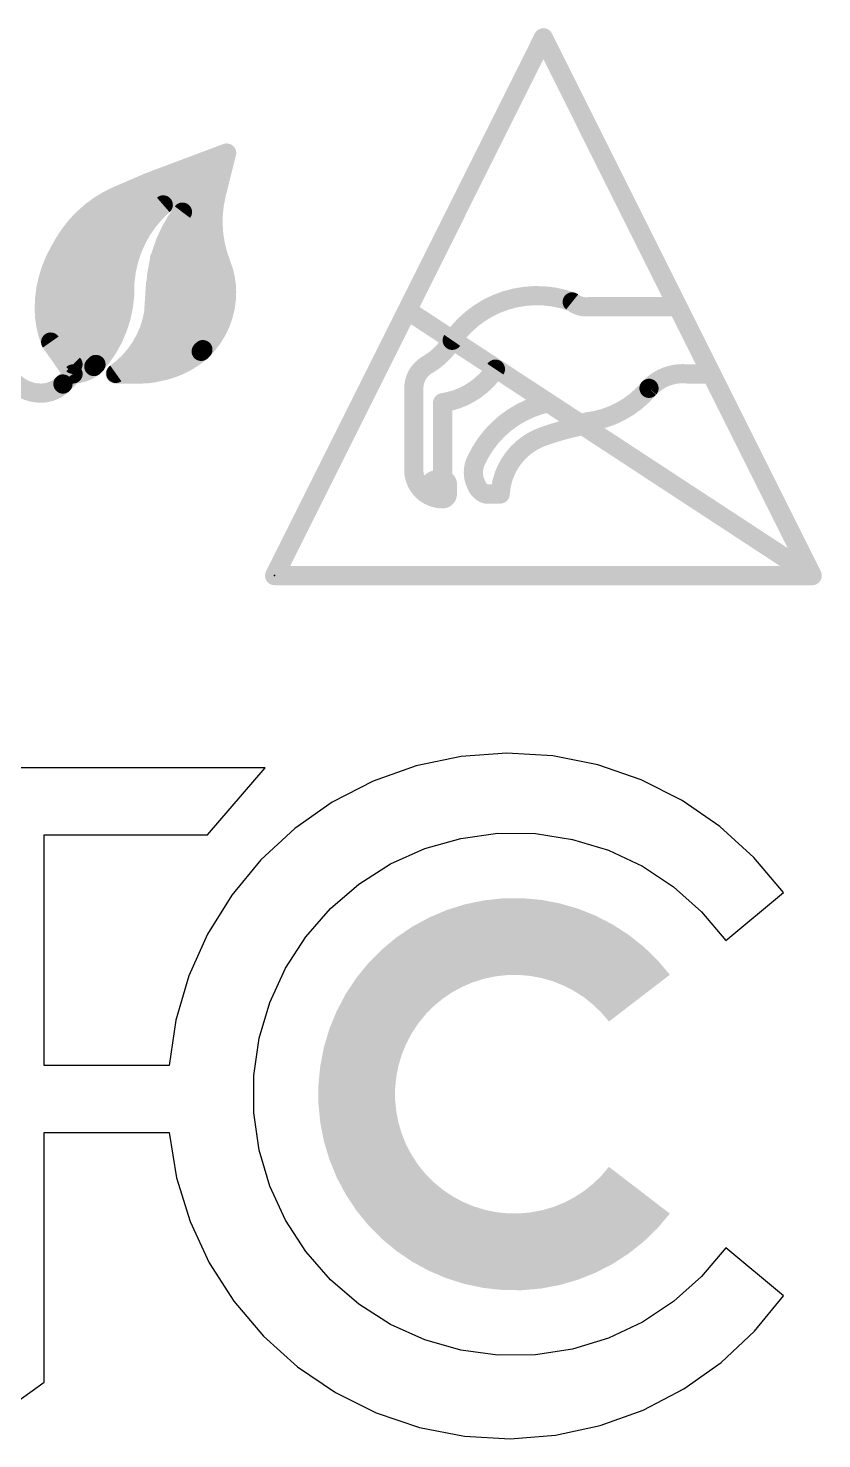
# Model space of a CAD drawing. Extents: x 0 to 129, y -3 to 21.
# Drawn here: x 47.54 to 58.04, y 0.01 to 18.67 of the extents above; entities that cross this region are included whole.
import ezdxf

# ---------------------------------------------------------------- set-up
doc = ezdxf.new("R2010")
doc.units = 0
doc.layers.add('21', color=253, linetype='CONTINUOUS')
doc.layers.add('23', color=7, linetype='CONTINUOUS')

msp = doc.modelspace()

# ---------------------------------------------------------------- linework, layer by layer
at = {"layer": '21'}
for p, q in [((53.2681, 9.0399), (52.6741, 8.9153)), ((53.8736, 9.0836), (53.2681, 9.0399)), ((54.4794, 9.0455), (53.8736, 9.0836)), ((55.0746, 8.9264), (54.4794, 9.0455)), ((50.673, 8.89), (46.863, 8.89)), ((49.911, 8.001), (50.673, 8.89)), ((52.6741, 8.9153), (52.1021, 8.712)), ((55.6484, 8.7283), (55.0746, 8.9264)), ((52.1021, 8.712), (51.5627, 8.4337)), ((56.1903, 8.455), (55.6484, 8.7283)), ((51.5627, 8.4337), (51.0656, 8.0854)), ((56.6907, 8.1113), (56.1903, 8.455)), ((51.0656, 8.0854), (50.6197, 7.6734)), ((53.2636, 7.9556), (53.7551, 8.0222)), ((53.7551, 8.0222), (54.2512, 8.0178)), ((57.1403, 7.7035), (56.6907, 8.1113)), ((47.752, 4.953), (47.752, 8.001)), ((47.752, 8.001), (49.911, 8.001)), ((52.7866, 7.8194), (53.2636, 7.9556)), ((54.2512, 8.0178), (54.7415, 7.9424)), ((54.7415, 7.9424), (55.2159, 7.7976)), ((50.6197, 7.6734), (50.2333, 7.2054)), ((52.334, 7.6163), (52.7866, 7.8194)), ((55.2159, 7.7976), (55.6648, 7.5864)), ((57.531, 7.239), (57.1403, 7.7035)), ((51.9152, 7.3505), (52.334, 7.6163)), ((55.6648, 7.5864), (56.0788, 7.3131)), ((51.5387, 7.0274), (51.9152, 7.3505)), ((56.0788, 7.3131), (56.4494, 6.9834)), ((50.2333, 7.2054), (49.9133, 6.6896)), ((56.769, 6.604), (57.531, 7.239)), ((51.2123, 6.6539), (51.5387, 7.0274)), ((56.4494, 6.9834), (56.769, 6.604)), ((49.9133, 6.6896), (49.6654, 6.1355)), ((50.9428, 6.2374), (51.2123, 6.6539)), ((50.7356, 5.7867), (50.9428, 6.2374)), ((49.6654, 6.1355), (49.4943, 5.5531)), ((50.5951, 5.311), (50.7356, 5.7867)), ((49.4943, 5.5531), (49.403, 4.953)), ((50.5241, 4.82), (50.5951, 5.311)), ((49.403, 4.953), (47.752, 4.953)), ((50.5241, 4.324), (50.5241, 4.82)), ((50.5951, 3.833), (50.5241, 4.324)), ((47.752, 0.762), (47.752, 4.064)), ((47.752, 4.064), (49.403, 4.064)), ((49.403, 4.064), (49.5026, 3.4677)), ((50.7356, 3.3573), (50.5951, 3.833)), ((49.5026, 3.4677), (49.6815, 2.8901)), ((50.9428, 2.9066), (50.7356, 3.3573)), ((49.6815, 2.8901), (49.9363, 2.3419)), ((51.2123, 2.4901), (50.9428, 2.9066)), ((51.5387, 2.1166), (51.2123, 2.4901)), ((56.769, 2.54), (56.4494, 2.1606)), ((57.531, 1.905), (56.769, 2.54)), ((49.9363, 2.3419), (50.2625, 1.8328)), ((51.9152, 1.7935), (51.5387, 2.1166)), ((56.4494, 2.1606), (56.0788, 1.8309)), ((57.1486, 1.4367), (57.531, 1.905)), ((50.2625, 1.8328), (50.6542, 1.3722)), ((52.334, 1.5277), (51.9152, 1.7935)), ((56.0788, 1.8309), (55.6648, 1.5576)), ((52.7866, 1.3246), (52.334, 1.5277)), ((55.6648, 1.5576), (55.2159, 1.3464)), ((50.6542, 1.3722), (51.1042, 0.9685)), ((53.2636, 1.1884), (52.7866, 1.3246)), ((55.2159, 1.3464), (54.7415, 1.2016)), ((56.7067, 1.0241), (57.1486, 1.4367)), ((53.7551, 1.1218), (53.2636, 1.1884)), ((54.2512, 1.1262), (53.7551, 1.1218)), ((54.7415, 1.2016), (54.2512, 1.1262)), ((51.1042, 0.9685), (51.6043, 0.6288)), ((56.2134, 0.6745), (56.7067, 1.0241)), ((46.863, 0.127), (47.752, 0.762)), ((51.6043, 0.6288), (52.1456, 0.3594)), ((55.6776, 0.3945), (56.2134, 0.6745)), ((55.109, 0.1889), (55.6776, 0.3945)), ((52.1456, 0.3594), (52.7181, 0.1652)), ((54.518, 0.0617), (55.109, 0.1889)), ((52.7181, 0.1652), (53.3116, 0.0497)), ((53.3116, 0.0497), (53.9152, 0.015)), ((53.9152, 0.015), (54.518, 0.0617))]:
    msp.add_line(p, q, dxfattribs=at)
at = {"layer": '21', "const_width": 0.254}
for points in [[(54.356, 18.542), (50.8, 11.43)], [(56.134, 14.986), (54.356, 18.542)], [(49.149, 16.637), (50.165, 17.018)], [(50.165, 17.018), (50.0305, 16.48)], [(49.53, 16.764), (50.038, 16.764)], [(48.7295, 16.4572), (49.149, 16.637)], [(49.149, 16.51), (49.911, 16.51)], [(49.403, 16.637), (50.038, 16.637)], [(49.657, 16.383), (48.768, 16.383)], [(49.784, 16.383), (49.657, 16.383)], [(49.657, 16.383), (49.657, 15.875)], [(49.911, 16.383), (49.784, 16.383)], [(49.784, 16.383), (49.784, 15.875)], [(49.022, 16.129), (48.387, 16.129)], [(49.149, 16.256), (48.641, 16.256)], [(49.022, 16.002), (48.26, 16.002)], [(47.9528, 15.7184), (48.0066, 15.8125)], [(48.895, 15.748), (48.006, 15.748)], [(48.895, 15.875), (48.133, 15.875)], [(49.403, 15.875), (49.911, 15.875)], [(49.403, 15.748), (49.911, 15.748)], [(48.768, 15.621), (48.006, 15.621)], [(49.276, 15.621), (49.911, 15.621)], [(48.768, 15.367), (47.879, 15.367)], [(48.768, 15.494), (48.006, 15.494)], [(49.276, 15.494), (50.038, 15.494)], [(49.276, 15.367), (50.038, 15.367)], [(48.768, 15.24), (47.879, 15.24)], [(48.8188, 15.2908), (48.8188, 15.3003)], [(49.2252, 15.289), (49.1998, 14.8988)], [(49.276, 15.24), (50.038, 15.24)], [(47.879, 14.859), (47.879, 15.113)], [(47.879, 15.113), (48.006, 15.113)], [(48.006, 15.113), (48.133, 15.113)], [(48.006, 15.113), (48.006, 14.986)], [(48.006, 14.986), (48.006, 14.605)], [(48.006, 14.986), (48.641, 14.986)], [(48.133, 15.113), (48.133, 14.478)], [(48.133, 15.113), (48.514, 15.113)], [(48.768, 15.113), (48.26, 14.224)], [(48.514, 15.113), (48.768, 15.113)], [(48.514, 15.113), (48.514, 14.605)], [(49.276, 15.113), (50.038, 15.113)], [(49.276, 14.986), (50.038, 14.986)], [(54.9538, 14.986), (56.134, 14.986)], [(56.5785, 14.097), (56.134, 14.986)], [(47.879, 14.8372), (47.879, 14.859)], [(47.879, 14.859), (48.641, 14.859)], [(49.276, 14.859), (50.038, 14.859)], [(52.578, 14.9225), (57.912, 11.43)], [(47.879, 14.732), (48.641, 14.732)], [(49.1998, 14.732), (50.038, 14.732)], [(48.133, 14.097), (47.8375, 14.5182)], [(48.006, 14.605), (48.006, 14.478)], [(48.006, 14.605), (48.641, 14.605)], [(48.006, 14.478), (48.006, 14.351)], [(48.006, 14.478), (48.514, 14.478)], [(49.149, 14.605), (49.911, 14.605)], [(49.149, 14.478), (49.784, 14.478)], [(49.022, 14.351), (49.657, 14.351)], [(49.8512, 14.4182), (49.8285, 14.3955)], [(47.9996, 13.9636), (48.133, 14.097)], [(48.1472, 14.097), (48.133, 14.097)], [(48.4365, 14.2227), (48.4088, 14.195)], [(49.0475, 14.097), (48.6918, 14.097)], [(48.895, 14.224), (49.403, 14.224)], [(56.5785, 14.097), (56.261, 14.097)], [(57.912, 11.43), (56.5785, 14.097)], [(52.6415, 13.9065), (52.6415, 12.827)], [(53.0225, 12.7), (53.0225, 13.716)], [(53.0225, 12.7), (52.959, 12.7)], [(53.086, 12.5095), (53.086, 12.6365)], [(53.594, 12.5095), (53.7464, 12.5095)], [(50.8, 11.43), (57.912, 11.43)]]:
    msp.add_lwpolyline(points, dxfattribs=at)
at = {"layer": '21'}
for points, const_width in [([(54.4128, 18.5704, 1), (54.2992, 18.5136)], 0.127), ([(54.4128, 18.5136, 1), (54.2992, 18.5704)], 0.127), ([(50.2266, 17.0026, 1), (50.1034, 17.0334)], 0.127), ([(50.1873, 16.9585, 1), (50.1427, 17.0775)], 0.127), ([(49.53, 16.8275, 1), (49.53, 16.7005)], 0.127), ([(50.038, 16.7005, 1), (50.038, 16.8275)], 0.127), ([(49.1267, 16.6965, 1), (49.1713, 16.5775)], 0.127), ([(49.149, 16.5735, 1), (49.149, 16.4465)], 0.127), ([(49.174, 16.5786, 1), (49.124, 16.6954)], 0.127), ([(49.403, 16.7005, 1), (49.403, 16.5735)], 0.127), ([(49.911, 16.4465, 1), (49.911, 16.5735)], 0.127), ([(50.0305, 16.48, 0.1576), (50.094, 15.5445)], 0.254), ([(50.0921, 16.4646, 1), (49.9689, 16.4954)], 0.127), ([(50.038, 16.5735, 1), (50.038, 16.7005)], 0.127), ([(48.7295, 16.4572, 0.1631), (48.0066, 15.8125)], 0.254), ([(48.7045, 16.5156, 1), (48.7545, 16.3988)], 0.127), ([(48.7545, 16.3988, 1), (48.7045, 16.5156)], 0.127), ([(48.768, 16.4465, 1), (48.768, 16.3195)], 0.127), ([(49.3268, 16.3322, 0.1989), (48.8188, 15.3003)], 0.254), ([(49.3687, 16.2845, 1), (49.2849, 16.3799)], 0.127), ([(49.657, 16.4465, 1), (49.657, 16.3195)], 0.127), ([(49.7205, 16.383, 1), (49.5935, 16.383)], 0.127), ([(49.657, 16.3195, 1), (49.657, 16.4465)], 0.127), ([(49.784, 16.4465, 1), (49.784, 16.3195)], 0.127), ([(49.8475, 16.383, 1), (49.7205, 16.383)], 0.127), ([(49.784, 16.3195, 1), (49.784, 16.4465)], 0.127), ([(49.911, 16.3195, 1), (49.911, 16.4465)], 0.127), ([(49.9689, 16.4954, 1), (50.0921, 16.4646)], 0.127), ([(48.387, 16.1925, 1), (48.387, 16.0655)], 0.127), ([(48.641, 16.3195, 1), (48.641, 16.1925)], 0.127), ([(49.022, 16.0655, 1), (49.022, 16.1925)], 0.127), ([(49.149, 16.1925, 1), (49.149, 16.3195)], 0.127), ([(49.5806, 16.2368, 0.1526), (49.2271, 15.2457)], 0.254), ([(49.6313, 16.1986, 1), (49.5299, 16.275)], 0.127), ([(48.26, 16.0655, 1), (48.26, 15.9385)], 0.127), ([(49.022, 15.9385, 1), (49.022, 16.0655)], 0.127), ([(48.006, 15.8115, 1), (48.006, 15.6845)], 0.127), ([(47.9515, 15.844, 1), (48.0617, 15.781)], 0.127), ([(48.0617, 15.781, 1), (47.9515, 15.844)], 0.127), ([(48.133, 15.9385, 1), (48.133, 15.8115)], 0.127), ([(48.895, 15.8115, 1), (48.895, 15.9385)], 0.127), ([(48.895, 15.6845, 1), (48.895, 15.8115)], 0.127), ([(49.403, 15.9385, 1), (49.403, 15.8115)], 0.127), ([(49.403, 15.8115, 1), (49.403, 15.6845)], 0.127), ([(49.5935, 15.875, 1), (49.7205, 15.875)], 0.127), ([(49.7205, 15.875, 1), (49.8475, 15.875)], 0.127), ([(49.911, 15.8115, 1), (49.911, 15.9385)], 0.127), ([(49.911, 15.6845, 1), (49.911, 15.8115)], 0.127), ([(47.9528, 15.7184, 0.1305), (47.752, 14.9623)], 0.254), ([(47.8977, 15.7499, 1), (48.0079, 15.6869)], 0.127), ([(48.0079, 15.6869, 1), (47.8977, 15.7499)], 0.127), ([(48.006, 15.6845, 1), (48.006, 15.5575)], 0.127), ([(48.768, 15.5575, 1), (48.768, 15.6845)], 0.127), ([(49.276, 15.6845, 1), (49.276, 15.5575)], 0.127), ([(49.911, 15.5575, 1), (49.911, 15.6845)], 0.127), ([(50.165, 15.1758, 0.0954), (50.094, 15.5445)], 0.254), ([(50.153, 15.5681, 1), (50.035, 15.5209)], 0.127), ([(47.879, 15.4305, 1), (47.879, 15.3035)], 0.127), ([(48.006, 15.5575, 1), (48.006, 15.4305)], 0.127), ([(48.768, 15.4305, 1), (48.768, 15.5575)], 0.127), ([(48.768, 15.3035, 1), (48.768, 15.4305)], 0.127), ([(49.276, 15.5575, 1), (49.276, 15.4305)], 0.127), ([(49.276, 15.4305, 1), (49.276, 15.3035)], 0.127), ([(50.035, 15.5209, 1), (50.153, 15.5681)], 0.127), ([(50.038, 15.4305, 1), (50.038, 15.5575)], 0.127), ([(50.038, 15.3035, 1), (50.038, 15.4305)], 0.127), ([(47.879, 15.3035, 1), (47.879, 15.1765)], 0.127), ([(48.4088, 14.195, 0.1989), (48.8188, 15.2908)], 0.254), ([(48.8823, 15.3003, 1), (48.7553, 15.3003)], 0.127), ([(48.8823, 15.293, 1), (48.7553, 15.2886)], 0.127), ([(48.7554, 15.3044, 1), (48.8822, 15.2962)], 0.127), ([(48.7553, 15.2908, 1), (48.8823, 15.2908)], 0.127), ([(48.768, 15.1765, 1), (48.768, 15.3035)], 0.127), ([(49.2886, 15.2849, 1), (49.1618, 15.2931)], 0.127), ([(49.1637, 15.2482, 1), (49.2905, 15.2432)], 0.127), ([(49.276, 15.3035, 1), (49.276, 15.1765)], 0.127), ([(49.8512, 14.4182, 0.1989), (50.165, 15.1758)], 0.254), ([(50.038, 15.1765, 1), (50.038, 15.3035)], 0.127), ([(50.2285, 15.1758, 1), (50.1015, 15.1758)], 0.127), ([(47.9425, 15.113, 1), (47.8155, 15.113)], 0.127), ([(47.879, 15.1765, 1), (47.879, 15.0495)], 0.127), ([(48.006, 15.1765, 1), (48.006, 15.0495)], 0.127), ([(48.0695, 15.113, 1), (47.9425, 15.113)], 0.127), ([(48.0695, 14.986, 1), (47.9425, 14.986)], 0.127), ([(48.006, 15.0495, 1), (48.006, 14.9225)], 0.127), ([(48.006, 15.0495, 1), (48.006, 15.1765)], 0.127), ([(48.1965, 15.113, 1), (48.0695, 15.113)], 0.127), ([(48.133, 15.1765, 1), (48.133, 15.0495)], 0.127), ([(48.133, 15.0495, 1), (48.133, 15.1765)], 0.127), ([(48.514, 15.1765, 1), (48.514, 15.0495)], 0.127), ([(48.5775, 15.113, 1), (48.4505, 15.113)], 0.127), ([(48.514, 15.0495, 1), (48.514, 15.1765)], 0.127), ([(48.641, 14.9225, 1), (48.641, 15.0495)], 0.127), ([(48.8231, 15.0815, 1), (48.7129, 15.1445)], 0.127), ([(48.768, 15.0495, 1), (48.768, 15.1765)], 0.127), ([(49.276, 15.1765, 1), (49.276, 15.0495)], 0.127), ([(49.276, 15.0495, 1), (49.276, 14.9225)], 0.127), ([(50.038, 15.0495, 1), (50.038, 15.1765)], 0.127), ([(50.038, 14.9225, 1), (50.038, 15.0495)], 0.127), ([(50.1015, 15.1758, 1), (50.2285, 15.1758)], 0.127), ([(54.737, 15.0495, 0.3432), (53.1495, 14.5415)], 0.254), ([(54.737, 15.0495, 0.1989), (54.9538, 14.986)], 0.254), ([(54.7768, 15.099, 1), (54.6972, 15)], 0.127), ([(54.7151, 14.9899, 1), (54.7589, 15.1091)], 0.127), ([(54.9538, 15.0495, 1), (54.9538, 14.9225)], 0.127), ([(54.9606, 14.9229, 1), (54.947, 15.0491)], 0.127), ([(56.1908, 15.0144, 1), (56.0772, 14.9576)], 0.127), ([(56.134, 14.9225, 1), (56.134, 15.0495)], 0.127), ([(47.752, 14.9623, 0.0954), (47.8375, 14.5182)], 0.254), ([(47.8155, 14.9623, 1), (47.6885, 14.9623)], 0.127), ([(47.6885, 14.9623, 1), (47.8155, 14.9623)], 0.127), ([(47.9425, 14.859, 1), (47.8155, 14.859)], 0.127), ([(47.879, 14.9225, 1), (47.879, 14.7955)], 0.127), ([(47.879, 14.8372, 0.1989), (48.133, 14.224)], 0.254), ([(47.9425, 14.8372, 1), (47.8155, 14.8372)], 0.127), ([(47.9425, 14.986, 1), (48.0695, 14.986)], 0.127), ([(48.699, 14.1042, 0.1989), (49.1998, 14.8988)], 0.254), ([(48.641, 14.7955, 1), (48.641, 14.9225)], 0.127), ([(49.1364, 14.9029, 1), (49.2632, 14.8947)], 0.127), ([(49.2624, 14.8881, 1), (49.1372, 14.9095)], 0.127), ([(49.276, 14.9225, 1), (49.276, 14.7955)], 0.127), ([(50.038, 14.7955, 1), (50.038, 14.9225)], 0.127), ([(52.6128, 14.9756, 1), (52.5432, 14.8694)], 0.127), ([(56.0772, 14.9576, 1), (56.1908, 15.0144)], 0.127), ([(47.8155, 14.859, 1), (47.9425, 14.859)], 0.127), ([(47.8155, 14.8372, 1), (47.9425, 14.8372)], 0.127), ([(47.879, 14.7955, 1), (47.879, 14.6685)], 0.127), ([(48.641, 14.6685, 1), (48.641, 14.7955)], 0.127), ([(49.1998, 14.7955, 1), (49.1998, 14.6685)], 0.127), ([(50.038, 14.6685, 1), (50.038, 14.7955)], 0.127), ([(47.8895, 14.5547, 1), (47.7855, 14.4817)], 0.127), ([(47.7785, 14.4946, 1), (47.8965, 14.5418)], 0.127), ([(48.0695, 14.605, 1), (47.9425, 14.605)], 0.127), ([(48.006, 14.6685, 1), (48.006, 14.5415)], 0.127), ([(47.9425, 14.605, 1), (48.0695, 14.605)], 0.127), ([(48.0695, 14.478, 1), (47.9425, 14.478)], 0.127), ([(48.006, 14.5415, 1), (48.006, 14.4145)], 0.127), ([(48.4505, 14.605, 1), (48.5775, 14.605)], 0.127), ([(48.514, 14.4145, 1), (48.514, 14.5415)], 0.127), ([(48.641, 14.5415, 1), (48.641, 14.6685)], 0.127), ([(49.149, 14.6685, 1), (49.149, 14.5415)], 0.127), ([(49.149, 14.5415, 1), (49.149, 14.4145)], 0.127), ([(49.784, 14.4145, 1), (49.784, 14.5415)], 0.127), ([(49.911, 14.5415, 1), (49.911, 14.6685)], 0.127), ([(52.832, 14.224, 0.1232), (53.1495, 14.5415)], 0.254), ([(53.0971, 14.5774, 1), (53.2019, 14.5056)], 0.127), ([(53.204, 14.5088, 1), (53.095, 14.5742)], 0.127), ([(47.9425, 14.478, 1), (48.0695, 14.478)], 0.127), ([(47.9425, 14.351, 1), (48.0695, 14.351)], 0.127), ([(48.0695, 14.478, 1), (48.1965, 14.478)], 0.127), ([(49.022, 14.4145, 1), (49.022, 14.2875)], 0.127), ([(49.2475, 14.1216, 0.1359), (49.8285, 14.3955)], 0.254), ([(49.657, 14.2875, 1), (49.657, 14.4145)], 0.127), ([(49.7836, 14.4404, 1), (49.8734, 14.3506)], 0.127), ([(49.8699, 14.3474, 1), (49.7871, 14.4436)], 0.127), ([(49.8063, 14.4631, 1), (49.8961, 14.3733)], 0.127), ([(49.8961, 14.3733, 1), (49.8063, 14.4631)], 0.127), ([(48.133, 14.097, 0.1989), (48.4365, 14.2227)], 0.254), ([(48.133, 14.1605, 1), (48.133, 14.0335)], 0.127), ([(48.133, 14.1605, 1), (48.133, 14.0335)], 0.127), ([(48.081, 14.0605, 1), (48.185, 14.1335)], 0.127), ([(48.0881, 14.1791, 1), (48.1779, 14.2689)], 0.127), ([(48.1779, 14.0521, 1), (48.0881, 14.1419)], 0.127), ([(48.1472, 14.0335, 1), (48.1472, 14.1605)], 0.127), ([(48.2049, 14.2555, 1), (48.3151, 14.1925)], 0.127), ([(48.3639, 14.2399, 1), (48.4537, 14.1501)], 0.127), ([(48.3624, 14.2383, 1), (48.4552, 14.1517)], 0.127), ([(48.4814, 14.1778, 1), (48.3916, 14.2676)], 0.127), ([(48.4814, 14.1778, 1), (48.3916, 14.2676)], 0.127), ([(48.6918, 14.1605, 1), (48.6918, 14.0335)], 0.127), ([(48.6623, 14.156, 1), (48.7357, 14.0524)], 0.127), ([(48.895, 14.2875, 1), (48.895, 14.1605)], 0.127), ([(49.0475, 14.097, 0.0613), (49.2475, 14.1216)], 0.254), ([(49.0475, 14.1605, 1), (49.0475, 14.0335)], 0.127), ([(49.0475, 14.0335, 1), (49.0475, 14.1605)], 0.127), ([(49.2367, 14.1842, 1), (49.2583, 14.059)], 0.127), ([(49.2629, 14.06, 1), (49.2321, 14.1832)], 0.127), ([(49.403, 14.1605, 1), (49.403, 14.2875)], 0.127), ([(52.832, 14.224, 0.2772), (52.6415, 13.9065)], 0.254), ([(52.7993, 14.2785, 1), (52.8647, 14.1695)], 0.127), ([(52.8619, 14.168, 1), (52.8021, 14.28)], 0.127), ([(53.0225, 13.716, 0.2123), (53.721, 14.1605)], 0.254), ([(53.7739, 14.1254, 1), (53.6681, 14.1956)], 0.127), ([(56.261, 14.097, 0.236), (55.753, 13.9065)], 0.254), ([(56.261, 14.1605, 1), (56.261, 14.0335)], 0.127), ([(56.2544, 14.0338, 1), (56.2676, 14.1602)], 0.127), ([(56.6353, 14.1254, 1), (56.5217, 14.0686)], 0.127), ([(56.5217, 14.0686, 1), (56.6353, 14.1254)], 0.127), ([(56.5785, 14.0335, 1), (56.5785, 14.1605)], 0.127), ([(47.3492, 13.9918, 0.199), (47.7084, 13.843)], 0.254), ([(47.7084, 13.843, 0.1989), (47.9996, 13.9636)], 0.254), ([(47.9547, 14.0085, 1), (48.0445, 13.9187)], 0.127), ([(48.0445, 13.9187, 1), (47.9547, 14.0085)], 0.127), ([(52.705, 13.9065, 1), (52.578, 13.9065)], 0.127), ([(54.9275, 13.462, 0.1926), (55.753, 13.9065)], 0.254), ([(55.7065, 13.9497, 1), (55.7995, 13.8633)], 0.127), ([(55.8017, 13.8658, 1), (55.7043, 13.9472)], 0.127), ([(47.7084, 13.9065, 1), (47.7084, 13.7795)], 0.127), ([(47.7084, 13.7795, 1), (47.7084, 13.9065)], 0.127), ([(52.578, 13.9065, 1), (52.705, 13.9065)], 0.127), ([(53.086, 13.716, 1), (52.959, 13.716)], 0.127), ([(53.0131, 13.7788, 1), (53.0319, 13.6532)], 0.127), ([(54.4195, 13.716, 0.2361), (53.467, 12.954)], 0.254), ([(54.4328, 13.6539, 1), (54.4062, 13.7781)], 0.127), ([(54.8005, 13.3985, 0.0304), (54.356, 13.2715)], 0.254), ([(54.8142, 13.3365, 1), (54.7868, 13.4605)], 0.127), ([(54.9203, 13.5251, 1), (54.9347, 13.3989)], 0.127), ([(54.356, 13.2715, 0.3029), (53.7845, 12.5095)], 0.254), ([(54.3349, 13.3314, 1), (54.3771, 13.2116)], 0.127), ([(54.3771, 13.2116, 1), (54.3349, 13.3314)], 0.127), ([(53.467, 12.954, 0.236), (53.467, 12.6365)], 0.254), ([(53.5238, 12.9256, 1), (53.4102, 12.9824)], 0.127), ([(52.6415, 12.827, 0.4142), (53.0225, 12.446)], 0.254), ([(52.705, 12.827, 1), (52.578, 12.827)], 0.127), ([(52.578, 12.827, 1), (52.705, 12.827)], 0.127), ([(53.4093, 12.9806, 1), (53.5247, 12.9274)], 0.127), ([(52.959, 12.7, 0.4142), (52.832, 12.573)], 0.254), ([(52.959, 12.7635, 1), (52.959, 12.6365)], 0.127), ([(53.086, 12.6365, 0.4142), (53.0225, 12.7)], 0.254), ([(53.0225, 12.7635, 1), (53.0225, 12.6365)], 0.127), ([(52.959, 12.6365, 1), (52.959, 12.7635)], 0.127), ([(52.959, 12.7, 1), (53.086, 12.7)], 0.127), ([(53.0225, 12.6365, 1), (53.0225, 12.7635)], 0.127), ([(53.1495, 12.6365, 1), (53.0225, 12.6365)], 0.127), ([(53.0225, 12.6365, 1), (53.1495, 12.6365)], 0.127), ([(53.467, 12.6365, 0.2361), (53.594, 12.5095)], 0.254), ([(53.5272, 12.6566, 1), (53.4068, 12.6164)], 0.127), ([(53.4102, 12.6081, 1), (53.5238, 12.6649)], 0.127), ([(52.7685, 12.573, 1), (52.8955, 12.573)], 0.127), ([(53.0225, 12.446, 0.4151), (53.086, 12.5095)], 0.254), ([(53.0226, 12.5095, 1), (53.0224, 12.3825)], 0.127), ([(53.1495, 12.5096, 1), (53.0225, 12.5094)], 0.127), ([(53.0225, 12.3825, 1), (53.0225, 12.5095)], 0.127), ([(53.0225, 12.5095, 1), (53.1495, 12.5095)], 0.127), ([(53.594, 12.573, 1), (53.594, 12.446)], 0.127), ([(53.5739, 12.4493, 1), (53.6141, 12.5697)], 0.127), ([(53.7211, 12.513, 1), (53.8479, 12.506)], 0.127), ([(53.7464, 12.446, 1), (53.7464, 12.573)], 0.127), ([(50.8, 11.4935, 1), (50.8, 11.3665)], 0.127), ([(50.7432, 11.4584, 1), (50.8568, 11.4016)], 0.127), ([(57.8552, 11.4016, 1), (57.9688, 11.4584)], 0.127), ([(57.8772, 11.3769, 1), (57.9468, 11.4831)], 0.127), ([(57.912, 11.3665, 1), (57.912, 11.4935)], 0.127), ([(55.626, 5.842, 2.9459), (55.626, 3.302)], 1.016)]:
    msp.add_lwpolyline(points, format="xyb", dxfattribs=dict(at, const_width=const_width))
at = {"layer": '23'}
msp.add_point((50.8, 11.43), dxfattribs=at)

doc.saveas('drawing.dxf')
